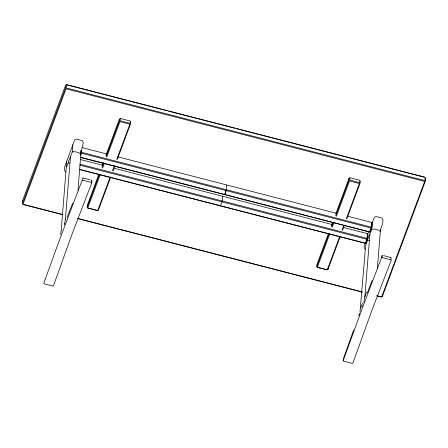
<?xml version="1.0" encoding="UTF-8"?>
<svg xmlns="http://www.w3.org/2000/svg" width="448" height="448" viewBox="0 0 448 448"><rect width="100%" height="100%" fill="white"/><g stroke="black" fill="none" stroke-linecap="round" stroke-linejoin="round"><path stroke-width="0.67" d="M91.482 182.47L82.639 180.186L82.09 180.41L58.867 241.69L43.747 283.31L44.044 283.769L52.886 286.054L53.446 285.818L72.666 232.478L91.79 182.913L91.51 180.186M91.79 182.913L91.818 180.634M353.679 329.958L343.532 358.243L343.185 360.651L343.487 361.116L352.335 363.395L352.878 363.16L372.103 309.82L391.227 260.254L390.953 257.533M66.22 166.998L66.696 161.062C66.052 164.326 62.72 168.655 65.369 171.886M61.186 230.692L66.231 168.006L68.382 162.238A4.155 0.56 -75.5 0 1 70.062 157.73L72.341 151.866M65.38 219.436L70.47 156.89M80.847 151.956L80.954 150.606M80.814 153.104L81.026 150.461M77.986 190.394L80.853 154.062A9.05 7.095 4.6 0 0 72.341 151.866M98.448 209.11L98.353 210.269L110.774 176.926M130.693 121.66L130.508 123.973L117.354 159.275M328.026 268.408L327.936 269.567L340.357 236.225M360.276 180.958L360.091 183.271L346.937 218.574M380.33 231.543L380.285 231.403A9.05 7.095 4.6 0 0 371.778 229.208L369.494 235.071A4.155 0.56 -75.5 0 0 367.814 239.579L365.663 245.347L360.018 311.847M367.629 237.686L367.903 234.31L367.455 233.66L343.09 227.366M364.274 300.339L364.862 296.89L369.902 234.231M347.29 216.11L371.655 222.404L371.274 227.13L369.594 231.952L80.444 157.388M371.655 222.404L372.098 223.048L371.717 227.774L370.25 231.711L369.443 232.036M371.93 228.295L372.411 222.359L374.388 217.246L376.051 216.496L382.038 218.092C384.782 221.939 380.766 226.537 380.408 230.558M377.356 268.425L380.486 229.589M382.458 294.728L382.295 296.744L425.331 181.244L425.6 177.884M82.639 180.186L82.919 177.968M343.185 360.651L362.606 307.367L381.528 257.746L381.808 255.539M381.528 257.746L382.088 257.533L382.368 255.315M61.191 230.67L60.581 234.506M65.386 219.408L64.63 223.871M364.543 243.544L364.05 247.436L365.025 249.234M64.518 224.89L64.781 223.703M224.605 194.622L226.436 189.717L226.666 185.074M82.449 147.235L83.294 142.778L82.275 140.616L76.255 139.11L74.614 139.888L72.766 145.034L72.29 150.97L73.069 151.838M363.686 302.383L364.062 301.213M358.753 315.823L359.666 313.085M80.45 155.4L80.898 154.202M80.405 155.82L81.598 152.309L81.978 147.582L107.016 154.05M98.823 174.345L87.371 205.072L87.186 207.385L99.366 174.698M101.987 165.844L103.208 162.579M105.885 155.389L119.526 118.776L119.342 121.089L106.187 156.391M102.049 167.507L103.751 162.926M100.201 174.608L87.78 207.95L97.698 210.51L110.118 177.167M102.637 168.067L104.345 163.492M106.781 156.957L119.935 121.654L129.853 124.214L116.698 159.516M112.554 170.632L114.262 166.057M112.969 171.041L114.918 165.81M224.756 194.544L226.223 190.607M328.406 233.643L316.954 264.37L316.77 266.683L329.19 233.341M331.33 225.798L332.545 222.533M335.714 214.032L349.11 178.074L348.925 180.387L335.77 215.69M331.626 226.806L333.334 222.23M329.784 233.906L317.363 267.249L327.275 269.808L339.702 236.466M332.22 227.371L334.169 222.141M336.364 216.255L349.518 180.953L359.43 183.512L346.276 218.814M342.138 229.93L343.84 225.355M342.552 230.345L344.501 225.114M367.674 234.332L368.631 231.767M371.504 224.062L372.355 222.04M79.632 169.523L365.249 243.292L366.055 242.973L367.522 239.036L367.074 238.386L367.31 233.744M362.438 303.195L360.634 308.045M364.829 296.789L366.598 291.962M72.688 203.112L67.043 217.465M367.27 292.964L372.126 280.454M362.258 306.286L362.701 305.603M72.918 144.698L66.853 160.983M68.012 163.218L68.146 163.128A9.072 7.106 4.6 0 1 69.681 162.999M367.45 240.559L367.584 240.47A9.072 7.106 4.6 0 1 369.113 240.341M222.471 196.33L222.236 200.978L220.41 205.884M365.249 243.292L366.055 242.973M370.25 231.711L369.594 231.952L80.595 157.304M367.522 239.036L366.862 239.277L79.895 165.155M82.768 178.007L90.059 179.76M383.639 255.59L390.914 257.594M66.36 84.75L167.182 110.796M168.538 111.143L234.853 128.274M236.208 128.621L424.323 177.212M117.846 156.845L336.459 213.31M80.489 159.538L102.144 165.133M114.33 168.28L332.265 224.571M80.108 164.265L367.074 238.386L366.862 239.277L365.394 243.214L79.783 169.439M382.088 257.533L390.93 259.818M87.629 208.029L97.546 210.594M317.212 267.327L327.13 269.892M62.922 214.598L22.999 204.282L66.035 88.782L424.676 181.418L381.64 296.918L376.902 295.691M77.812 218.439L362.018 291.85M22.842 204.434L62.77 214.743M77.655 218.59L362.538 292.174M376.751 295.842L381.489 297.069M371.504 222.482L372.098 223.048M22.669 200.424L22.4 203.784L65.436 88.284L65.705 84.924L22.669 200.424M66.511 84.605L66.242 87.965L424.883 180.594L425.158 177.234L66.511 84.605M120.333 118.451L120.148 120.764L130.066 123.329L130.25 121.016L120.333 118.451M349.916 177.75L349.731 180.062L359.643 182.627L359.834 180.314L349.916 177.75M81.598 152.309L80.791 152.634L81.385 153.194L371.062 228.015L371.717 227.774L371.274 227.13L81.598 152.309"/></g></svg>
